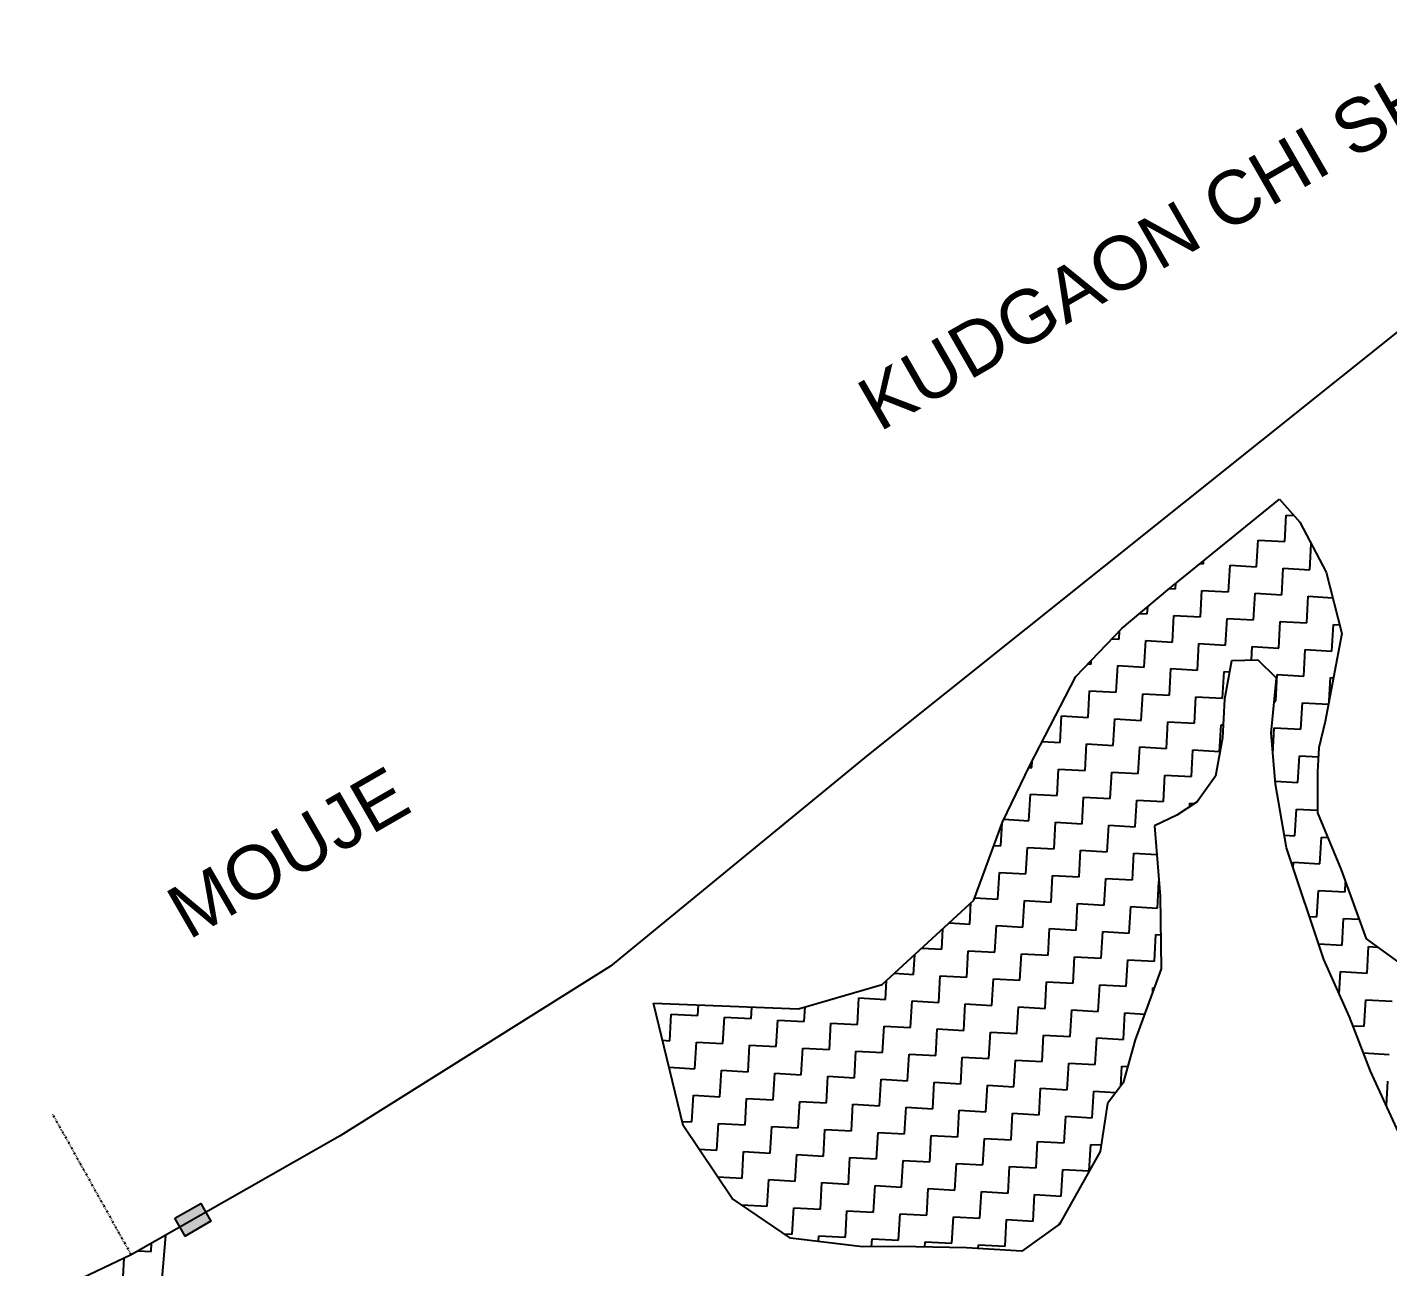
# Model space of a CAD drawing. Header units: metres. Extents: x 284689 to 287152, y 2012663 to 2015676.
# Drawn here: x 285182.3 to 285508.4, y 2015063.5 to 2015360.6 of the extents above; entities that cross this region are included whole.
import ezdxf

# ---------------------------------------------------------------- set-up
doc = ezdxf.new("R2010")
doc.units = ezdxf.units.M
doc.header["$MEASUREMENT"] = 0
doc.linetypes.add('DIVIDE', pattern=[1.25, 0.5, -0.25, 0, -0.25, 0, -0.25])
for name, color, linetype in [('POLY_HATCH', 12, 'Continuous'), ('TEXT_MAPOUT', 7, 'Continuous'), ('V_BOUND_LINE', 7, 'Continuous'), ('V_DIVIDE_LINE', 7, 'DIVIDE')]:
    doc.layers.add(name, color=color, linetype=linetype)
doc.styles.get("Standard").update_dxf_attribs({"font": 'arial.ttf'})

msp = doc.modelspace()

# ---------------------------------------------------------------- hatches: boundary and pattern name
msp.add_hatch(color=256).paths.add_polyline_path([(285226.28, 2015074.42), (285223.84, 2015078.7), (285217.66, 2015075.17), (285220.1, 2015070.9)])

# ---------------------------------------------------------------- linework, layer by layer
msp.add_lwpolyline([(285217.66, 2015075.17), (285223.84, 2015078.7), (285226.28, 2015074.42), (285220.1, 2015070.9)], close=True)
at = {"layer": 'POLY_HATCH'}
for p, q in [((285455.7, 2015225.81), (285482.42, 2015247.48)), ((285482.42, 2015247.48), (285487.33, 2015241.99)), ((285487.33, 2015241.99), (285493.62, 2015230.05)), ((285493.62, 2015230.05), (285497.43, 2015215.35)), ((285444.74, 2015216.58), (285455.7, 2015225.81)), ((285433.66, 2015205.03), (285444.74, 2015216.58)), ((285497.43, 2015215.35), (285493.42, 2015194.23)), ((285470.97, 2015208.73), (285469.29, 2015199.55)), ((285477.36, 2015208.95), (285470.97, 2015208.73)), ((285481.76, 2015204.65), (285477.36, 2015208.95)), ((285422.6, 2015183.64), (285433.66, 2015205.03)), ((285480.43, 2015191.4), (285481.76, 2015204.65)), ((285469.29, 2015199.55), (285468.77, 2015190.31)), ((285481.48, 2015179.17), (285480.43, 2015191.4)), ((285493.42, 2015194.23), (285491.9, 2015187.94)), ((285468.77, 2015190.31), (285467.1, 2015181.14)), ((285491.9, 2015187.94), (285491.58, 2015182.16)), ((285416.04, 2015170.1), (285422.6, 2015183.64)), ((285491.58, 2015182.16), (285491.6, 2015172.31)), ((285467.1, 2015181.14), (285462.7, 2015175.01)), ((285484.11, 2015163.96), (285481.48, 2015179.17)), ((285457.88, 2015171.81), (285452.51, 2015169.21)), ((285462.7, 2015175.01), (285457.88, 2015171.81)), ((285491.6, 2015172.31), (285497.21, 2015158.67)), ((285409.19, 2015151.37), (285416.04, 2015170.1)), ((285452.51, 2015169.21), (285453.88, 2015152.33)), ((285493.05, 2015137.14), (285484.11, 2015163.96)), ((285497.21, 2015158.67), (285503.24, 2015142.11)), ((285453.88, 2015152.33), (285454.07, 2015134.94)), ((285387.18, 2015131.17), (285409.19, 2015151.37)), ((285503.24, 2015142.11), (285511.04, 2015136.46)), ((285499.24, 2015123.46), (285493.05, 2015137.14)), ((285454.07, 2015134.94), (285447.89, 2015117.9)), ((285367.14, 2015125.34), (285387.18, 2015131.17)), ((285339.48, 2015097.35), (285332.43, 2015126.71)), ((285332.43, 2015126.71), (285367.14, 2015125.34)), ((285504.3, 2015110.43), (285499.24, 2015123.46)), ((285447.89, 2015117.9), (285444.99, 2015107.64)), ((285514.12, 2015089.02), (285504.3, 2015110.43)), ((285444.99, 2015107.64), (285441.23, 2015102.63)), ((285441.23, 2015102.63), (285439.43, 2015091.15)), ((285351.25, 2015079.88), (285339.48, 2015097.35)), ((285439.43, 2015091.15), (285429.75, 2015073.73)), ((285365.21, 2015070.41), (285351.25, 2015079.88)), ((285215.38, 2015071.04), (285214.02, 2015054.34)), ((285429.75, 2015073.73), (285420.7, 2015067.29)), ((285382.49, 2015068.28), (285365.21, 2015070.41)), ((285391.19, 2015068.37), (285382.49, 2015068.28)), ((285407.4, 2015068.03), (285391.19, 2015068.37)), ((285420.7, 2015067.29), (285407.4, 2015068.03))]:
    msp.add_line(p, q, dxfattribs=at)
at = {"layer": 'POLY_HATCH', "linetype": 'Continuous'}
for p, q in [((285483.71, 2015237.34), (285484.07, 2015243.71)), ((285484.07, 2015243.71), (285485.89, 2015243.61)), ((285470.8, 2015238.06), (285470.96, 2015238.05)), ((285470.96, 2015238.05), (285470.97, 2015238.2)), ((285476.98, 2015231.32), (285477.34, 2015237.7)), ((285477.34, 2015237.7), (285483.71, 2015237.34)), ((285489.73, 2015230.6), (285490.07, 2015236.79)), ((285463.43, 2015232.08), (285464.23, 2015232.04)), ((285464.23, 2015232.04), (285464.27, 2015232.76)), ((285470.24, 2015225.3), (285470.6, 2015231.68)), ((285470.6, 2015231.68), (285476.98, 2015231.32)), ((285482.99, 2015224.59), (285483.35, 2015230.96)), ((285483.35, 2015230.96), (285489.73, 2015230.6)), ((285457.49, 2015226.02), (285457.57, 2015227.33)), ((285456.05, 2015226.1), (285457.49, 2015226.02)), ((285463.51, 2015219.29), (285463.87, 2015225.66)), ((285463.87, 2015225.66), (285470.24, 2015225.3)), ((285476.26, 2015218.57), (285476.62, 2015224.95)), ((285476.62, 2015224.95), (285482.99, 2015224.59)), ((285489.01, 2015217.85), (285489.37, 2015224.23)), ((285489.37, 2015224.23), (285495.21, 2015223.9)), ((285450.76, 2015220), (285450.86, 2015221.73)), ((285448.93, 2015220.11), (285450.76, 2015220)), ((285456.78, 2015213.27), (285457.14, 2015219.65)), ((285457.14, 2015219.65), (285463.51, 2015219.29)), ((285469.53, 2015212.55), (285469.89, 2015218.93)), ((285469.89, 2015218.93), (285476.26, 2015218.57)), ((285482.28, 2015211.84), (285482.64, 2015218.21)), ((285482.64, 2015218.21), (285489.01, 2015217.85)), ((285495.03, 2015211.12), (285495.38, 2015217.5)), ((285495.38, 2015217.5), (285496.9, 2015217.41)), ((285444.03, 2015213.99), (285444.14, 2015215.95)), ((285442.34, 2015214.08), (285444.03, 2015213.99)), ((285450.04, 2015207.25), (285450.4, 2015213.63)), ((285450.4, 2015213.63), (285456.78, 2015213.27)), ((285462.79, 2015206.54), (285463.15, 2015212.91)), ((285463.15, 2015212.91), (285469.53, 2015212.55)), ((285475.72, 2015208.89), (285475.9, 2015212.2)), ((285475.9, 2015212.2), (285482.28, 2015211.84)), ((285488.29, 2015205.1), (285488.65, 2015211.48)), ((285488.65, 2015211.48), (285495.03, 2015211.12)), ((285436.52, 2015208.01), (285437.3, 2015207.97)), ((285437.3, 2015207.97), (285437.35, 2015208.88)), ((285443.31, 2015201.24), (285443.67, 2015207.61)), ((285443.67, 2015207.61), (285450.04, 2015207.25)), ((285456.06, 2015200.52), (285456.42, 2015206.9)), ((285456.42, 2015206.9), (285462.79, 2015206.54)), ((285468.81, 2015199.8), (285469.17, 2015206.18)), ((285469.17, 2015206.18), (285470.49, 2015206.11)), ((285481.56, 2015199.09), (285481.92, 2015205.46)), ((285481.92, 2015205.46), (285488.29, 2015205.1)), ((285494.35, 2015199.17), (285494.67, 2015204.75)), ((285494.67, 2015204.75), (285495.41, 2015204.7)), ((285436.58, 2015195.22), (285436.94, 2015201.6)), ((285436.94, 2015201.6), (285443.31, 2015201.24)), ((285449.33, 2015194.5), (285449.69, 2015200.88)), ((285449.69, 2015200.88), (285456.06, 2015200.52)), ((285462.08, 2015193.79), (285462.44, 2015200.16)), ((285462.44, 2015200.16), (285468.81, 2015199.8)), ((285481.2, 2015199.11), (285481.56, 2015199.09)), ((285487.58, 2015192.35), (285487.94, 2015198.73)), ((285487.94, 2015198.73), (285494.2, 2015198.38)), ((285429.85, 2015189.21), (285430.2, 2015195.58)), ((285430.2, 2015195.58), (285436.58, 2015195.22)), ((285442.59, 2015188.49), (285442.95, 2015194.86)), ((285442.95, 2015194.86), (285449.33, 2015194.5)), ((285455.34, 2015187.77), (285455.7, 2015194.15)), ((285455.7, 2015194.15), (285462.08, 2015193.79)), ((285468.09, 2015187.06), (285468.45, 2015193.43)), ((285468.45, 2015193.43), (285468.95, 2015193.4)), ((285480.85, 2015186.49), (285481.2, 2015192.71)), ((285481.2, 2015192.71), (285487.58, 2015192.35)), ((285425.6, 2015189.44), (285429.85, 2015189.21)), ((285435.86, 2015182.47), (285436.22, 2015188.85)), ((285436.22, 2015188.85), (285442.59, 2015188.49)), ((285448.61, 2015181.76), (285448.97, 2015188.13)), ((285448.97, 2015188.13), (285455.34, 2015187.77)), ((285461.36, 2015181.04), (285461.72, 2015187.41)), ((285461.72, 2015187.41), (285468.09, 2015187.06)), ((285486.86, 2015179.61), (285487.22, 2015185.98)), ((285487.22, 2015185.98), (285491.78, 2015185.72)), ((285422.4, 2015183.23), (285423.11, 2015183.19)), ((285423.11, 2015183.19), (285423.2, 2015184.81)), ((285429.13, 2015176.46), (285429.49, 2015182.83)), ((285429.49, 2015182.83), (285435.86, 2015182.47)), ((285441.88, 2015175.74), (285442.24, 2015182.11)), ((285442.24, 2015182.11), (285448.61, 2015181.76)), ((285454.63, 2015175.02), (285454.99, 2015181.4)), ((285454.99, 2015181.4), (285461.36, 2015181.04)), ((285481.42, 2015179.91), (285486.86, 2015179.61)), ((285422.4, 2015170.44), (285422.75, 2015176.81)), ((285422.75, 2015176.81), (285429.13, 2015176.46)), ((285435.15, 2015169.72), (285435.5, 2015176.1)), ((285435.5, 2015176.1), (285441.88, 2015175.74)), ((285447.89, 2015169.01), (285448.25, 2015175.38)), ((285448.25, 2015175.38), (285454.63, 2015175.02)), ((285460.96, 2015173.85), (285461, 2015174.66)), ((285461, 2015174.66), (285462.08, 2015174.6)), ((285486.14, 2015166.86), (285486.5, 2015173.23)), ((285486.5, 2015173.23), (285491.6, 2015172.94)), ((285415.66, 2015164.42), (285415.97, 2015169.92)), ((285416.37, 2015170.78), (285422.4, 2015170.44)), ((285428.41, 2015163.71), (285428.77, 2015170.08)), ((285428.77, 2015170.08), (285435.15, 2015169.72)), ((285441.16, 2015162.99), (285441.52, 2015169.36)), ((285441.52, 2015169.36), (285447.89, 2015169.01)), ((285483.58, 2015167), (285486.14, 2015166.86)), ((285492.16, 2015160.12), (285492.52, 2015166.5)), ((285492.52, 2015166.5), (285494.03, 2015166.41)), ((285414, 2015164.52), (285415.66, 2015164.42)), ((285421.68, 2015157.69), (285422.04, 2015164.06)), ((285422.04, 2015164.06), (285428.41, 2015163.71)), ((285434.43, 2015156.97), (285434.79, 2015163.35)), ((285434.79, 2015163.35), (285441.16, 2015162.99)), ((285447.18, 2015156.26), (285447.54, 2015162.63)), ((285447.54, 2015162.63), (285453.07, 2015162.32)), ((285485.71, 2015159.15), (285485.79, 2015160.48)), ((285485.79, 2015160.48), (285492.16, 2015160.12)), ((285414.95, 2015151.67), (285415.3, 2015158.05)), ((285415.3, 2015158.05), (285421.68, 2015157.69)), ((285427.7, 2015150.96), (285428.05, 2015157.33)), ((285428.05, 2015157.33), (285434.43, 2015156.97)), ((285440.45, 2015150.24), (285440.8, 2015156.61)), ((285440.8, 2015156.61), (285447.18, 2015156.26)), ((285453.19, 2015149.52), (285453.55, 2015155.9)), ((285453.55, 2015155.9), (285453.59, 2015155.9)), ((285498.18, 2015153.39), (285498.31, 2015155.68)), ((285491.44, 2015147.37), (285491.8, 2015153.75)), ((285491.8, 2015153.75), (285498.18, 2015153.39)), ((285408.21, 2015145.66), (285408.5, 2015150.73)), ((285409.41, 2015151.98), (285414.95, 2015151.67)), ((285420.96, 2015144.94), (285421.32, 2015151.31)), ((285421.32, 2015151.31), (285427.7, 2015150.96)), ((285433.71, 2015144.22), (285434.07, 2015150.6)), ((285434.07, 2015150.6), (285440.45, 2015150.24)), ((285446.46, 2015143.51), (285446.82, 2015149.88)), ((285446.82, 2015149.88), (285453.19, 2015149.52)), ((285403.27, 2015145.93), (285408.21, 2015145.66)), ((285489.6, 2015147.48), (285491.44, 2015147.37)), ((285497.46, 2015140.64), (285497.82, 2015147.01)), ((285497.82, 2015147.01), (285501.53, 2015146.81)), ((285401.48, 2015139.64), (285401.76, 2015144.54)), ((285414.23, 2015138.92), (285414.59, 2015145.3)), ((285414.59, 2015145.3), (285420.96, 2015144.94)), ((285426.98, 2015138.21), (285427.34, 2015144.58)), ((285427.34, 2015144.58), (285433.71, 2015144.22)), ((285439.73, 2015137.49), (285440.09, 2015143.86)), ((285440.09, 2015143.86), (285446.46, 2015143.51)), ((285452.48, 2015136.77), (285452.84, 2015143.15)), ((285452.84, 2015143.15), (285453.98, 2015143.08)), ((285396.7, 2015139.91), (285401.48, 2015139.64)), ((285407.5, 2015132.91), (285407.85, 2015139.28)), ((285407.85, 2015139.28), (285414.23, 2015138.92)), ((285491.77, 2015140.96), (285497.46, 2015140.64)), ((285503.48, 2015133.91), (285503.83, 2015140.28)), ((285503.83, 2015140.28), (285505.93, 2015140.16)), ((285394.75, 2015133.62), (285395.01, 2015138.36)), ((285420.25, 2015132.19), (285420.6, 2015138.57)), ((285420.6, 2015138.57), (285426.98, 2015138.21)), ((285433, 2015131.47), (285433.35, 2015137.85)), ((285433.35, 2015137.85), (285439.73, 2015137.49)), ((285445.74, 2015130.76), (285446.1, 2015137.13)), ((285446.1, 2015137.13), (285452.48, 2015136.77)), ((285390.14, 2015133.88), (285394.75, 2015133.62)), ((285400.76, 2015126.89), (285401.12, 2015133.27)), ((285401.12, 2015133.27), (285407.5, 2015132.91)), ((285496.8, 2015128.85), (285497.1, 2015134.27)), ((285497.1, 2015134.27), (285503.48, 2015133.91)), ((285388.01, 2015127.61), (285388.27, 2015132.17)), ((285413.51, 2015126.17), (285413.87, 2015132.55)), ((285413.87, 2015132.55), (285420.25, 2015132.19)), ((285426.26, 2015125.46), (285426.62, 2015131.83)), ((285426.62, 2015131.83), (285433, 2015131.47)), ((285439.01, 2015124.74), (285439.37, 2015131.12)), ((285439.37, 2015131.12), (285445.74, 2015130.76)), ((285452.06, 2015129.42), (285452.12, 2015130.4)), ((285452.12, 2015130.4), (285452.41, 2015130.38)), ((285343.03, 2015123.74), (285343.17, 2015126.29)), ((285381.28, 2015121.59), (285381.64, 2015127.97)), ((285381.64, 2015127.97), (285388.01, 2015127.61)), ((285394.03, 2015120.87), (285394.39, 2015127.25)), ((285394.39, 2015127.25), (285400.76, 2015126.89)), ((285406.78, 2015120.16), (285407.14, 2015126.53)), ((285407.14, 2015126.53), (285413.51, 2015126.17)), ((285502.76, 2015121.16), (285503.12, 2015127.53)), ((285503.12, 2015127.53), (285509.49, 2015127.17)), ((285336.3, 2015117.72), (285336.66, 2015124.1)), ((285336.66, 2015124.1), (285343.03, 2015123.74)), ((285349.05, 2015117.01), (285349.41, 2015123.38)), ((285349.41, 2015123.38), (285355.78, 2015123.02)), ((285355.78, 2015123.02), (285355.94, 2015125.78)), ((285368.53, 2015122.31), (285368.73, 2015125.8)), ((285419.53, 2015119.44), (285419.89, 2015125.82)), ((285419.89, 2015125.82), (285426.26, 2015125.46)), ((285432.28, 2015118.72), (285432.64, 2015125.1)), ((285432.64, 2015125.1), (285439.01, 2015124.74)), ((285445.03, 2015118.01), (285445.39, 2015124.38)), ((285445.39, 2015124.38), (285450.14, 2015124.11)), ((285361.8, 2015116.29), (285362.16, 2015122.67)), ((285362.16, 2015122.67), (285368.53, 2015122.31)), ((285374.55, 2015115.57), (285374.91, 2015121.95)), ((285374.91, 2015121.95), (285381.28, 2015121.59)), ((285387.3, 2015114.86), (285387.66, 2015121.23)), ((285387.66, 2015121.23), (285394.03, 2015120.87)), ((285400.05, 2015114.14), (285400.4, 2015120.52)), ((285400.4, 2015120.52), (285406.78, 2015120.16)), ((285412.8, 2015113.42), (285413.15, 2015119.8)), ((285413.15, 2015119.8), (285419.53, 2015119.44)), ((285500.08, 2015121.31), (285502.76, 2015121.16)), ((285334.56, 2015117.82), (285336.3, 2015117.72)), ((285342.31, 2015110.99), (285342.67, 2015117.37)), ((285342.67, 2015117.37), (285349.05, 2015117.01)), ((285355.06, 2015110.27), (285355.42, 2015116.65)), ((285355.42, 2015116.65), (285361.8, 2015116.29)), ((285425.55, 2015112.71), (285425.9, 2015119.08)), ((285425.9, 2015119.08), (285432.28, 2015118.72)), ((285438.3, 2015111.99), (285438.65, 2015118.37)), ((285438.65, 2015118.37), (285445.03, 2015118.01)), ((285367.81, 2015109.56), (285368.17, 2015115.93)), ((285368.17, 2015115.93), (285374.55, 2015115.57)), ((285380.56, 2015108.84), (285380.92, 2015115.22)), ((285380.92, 2015115.22), (285387.3, 2015114.86)), ((285393.31, 2015108.12), (285393.67, 2015114.5)), ((285393.67, 2015114.5), (285400.05, 2015114.14)), ((285406.06, 2015107.41), (285406.42, 2015113.78)), ((285406.42, 2015113.78), (285412.8, 2015113.42)), ((285502.62, 2015114.77), (285508.78, 2015114.42)), ((285336.12, 2015111.34), (285342.31, 2015110.99)), ((285348.33, 2015104.26), (285348.69, 2015110.63)), ((285348.69, 2015110.63), (285355.06, 2015110.27)), ((285361.08, 2015103.54), (285361.44, 2015109.92)), ((285361.44, 2015109.92), (285367.81, 2015109.56)), ((285418.81, 2015106.69), (285419.17, 2015113.07)), ((285419.17, 2015113.07), (285425.55, 2015112.71)), ((285431.56, 2015105.97), (285431.92, 2015112.35)), ((285431.92, 2015112.35), (285438.3, 2015111.99)), ((285444.4, 2015106.85), (285444.67, 2015111.63)), ((285444.67, 2015111.63), (285446.1, 2015111.55)), ((285373.83, 2015102.82), (285374.19, 2015109.2)), ((285374.19, 2015109.2), (285380.56, 2015108.84)), ((285386.58, 2015102.11), (285386.94, 2015108.48)), ((285386.94, 2015108.48), (285393.31, 2015108.12)), ((285399.33, 2015101.39), (285399.69, 2015107.77)), ((285399.69, 2015107.77), (285406.06, 2015107.41)), ((285412.08, 2015100.67), (285412.44, 2015107.05)), ((285412.44, 2015107.05), (285418.81, 2015106.69)), ((285508.09, 2015102.17), (285508.42, 2015108.05)), ((285341.6, 2015098.24), (285341.96, 2015104.62)), ((285341.96, 2015104.62), (285348.33, 2015104.26)), ((285354.35, 2015097.52), (285354.71, 2015103.9)), ((285354.71, 2015103.9), (285361.08, 2015103.54)), ((285424.83, 2015099.96), (285425.19, 2015106.33)), ((285425.19, 2015106.33), (285431.56, 2015105.97)), ((285437.58, 2015099.24), (285437.94, 2015105.62)), ((285437.94, 2015105.62), (285443.25, 2015105.32)), ((285367.1, 2015096.81), (285367.46, 2015103.18)), ((285367.46, 2015103.18), (285373.83, 2015102.82)), ((285379.85, 2015096.09), (285380.21, 2015102.47)), ((285380.21, 2015102.47), (285386.58, 2015102.11)), ((285392.6, 2015095.37), (285392.95, 2015101.75)), ((285392.95, 2015101.75), (285399.33, 2015101.39)), ((285405.35, 2015094.66), (285405.7, 2015101.03)), ((285405.7, 2015101.03), (285412.08, 2015100.67)), ((285418.1, 2015093.94), (285418.45, 2015100.32)), ((285418.45, 2015100.32), (285424.83, 2015099.96)), ((285339.23, 2015098.37), (285341.6, 2015098.24)), ((285347.61, 2015091.51), (285347.97, 2015097.88)), ((285347.97, 2015097.88), (285354.35, 2015097.52)), ((285360.36, 2015090.79), (285360.72, 2015097.17)), ((285360.72, 2015097.17), (285367.1, 2015096.81)), ((285430.85, 2015093.22), (285431.2, 2015099.6)), ((285431.2, 2015099.6), (285437.58, 2015099.24)), ((285373.11, 2015090.07), (285373.47, 2015096.45)), ((285373.47, 2015096.45), (285379.85, 2015096.09)), ((285385.86, 2015089.36), (285386.22, 2015095.73)), ((285386.22, 2015095.73), (285392.6, 2015095.37)), ((285398.61, 2015088.64), (285398.97, 2015095.02)), ((285398.97, 2015095.02), (285405.35, 2015094.66)), ((285411.36, 2015087.93), (285411.72, 2015094.3)), ((285411.72, 2015094.3), (285418.1, 2015093.94)), ((285424.11, 2015087.21), (285424.47, 2015093.58)), ((285424.47, 2015093.58), (285430.85, 2015093.22)), ((285343.25, 2015091.75), (285347.61, 2015091.51)), ((285353.63, 2015084.78), (285353.99, 2015091.15)), ((285353.99, 2015091.15), (285360.36, 2015090.79)), ((285366.38, 2015084.06), (285366.74, 2015090.43)), ((285366.74, 2015090.43), (285373.11, 2015090.07)), ((285436.86, 2015086.53), (285437.22, 2015092.87)), ((285437.22, 2015092.87), (285439.68, 2015092.73)), ((285379.13, 2015083.34), (285379.49, 2015089.72)), ((285379.49, 2015089.72), (285385.86, 2015089.36)), ((285391.88, 2015082.63), (285392.24, 2015089)), ((285392.24, 2015089), (285398.61, 2015088.64)), ((285404.63, 2015081.91), (285404.99, 2015088.28)), ((285404.99, 2015088.28), (285411.36, 2015087.93)), ((285417.38, 2015081.19), (285417.74, 2015087.57)), ((285417.74, 2015087.57), (285424.11, 2015087.21)), ((285347.73, 2015085.11), (285353.63, 2015084.78)), ((285359.65, 2015078.04), (285360.01, 2015084.42)), ((285360.01, 2015084.42), (285366.38, 2015084.06)), ((285430.13, 2015080.48), (285430.49, 2015086.85)), ((285430.49, 2015086.85), (285436.84, 2015086.49)), ((285372.4, 2015077.33), (285372.76, 2015083.7)), ((285372.76, 2015083.7), (285379.13, 2015083.34)), ((285385.15, 2015076.61), (285385.51, 2015082.98)), ((285385.51, 2015082.98), (285391.88, 2015082.63)), ((285397.9, 2015075.89), (285398.25, 2015082.27)), ((285398.25, 2015082.27), (285404.63, 2015081.91)), ((285410.65, 2015075.18), (285411, 2015081.55)), ((285411, 2015081.55), (285417.38, 2015081.19)), ((285423.4, 2015074.46), (285423.75, 2015080.83)), ((285423.75, 2015080.83), (285430.13, 2015080.48)), ((285353.45, 2015078.39), (285359.65, 2015078.04)), ((285365.66, 2015071.31), (285366.02, 2015077.68)), ((285366.02, 2015077.68), (285372.4, 2015077.33)), ((285378.41, 2015070.59), (285378.77, 2015076.97)), ((285378.77, 2015076.97), (285385.15, 2015076.61)), ((285391.16, 2015069.88), (285391.52, 2015076.25)), ((285391.52, 2015076.25), (285397.9, 2015075.89)), ((285403.91, 2015069.16), (285404.27, 2015075.53)), ((285404.27, 2015075.53), (285410.65, 2015075.18)), ((285416.66, 2015068.44), (285417.02, 2015074.82)), ((285417.02, 2015074.82), (285423.4, 2015074.46)), ((285429.75, 2015073.73), (285429.77, 2015074.1)), ((285429.77, 2015074.1), (285429.95, 2015074.09)), ((285363.72, 2015071.42), (285365.66, 2015071.31)), ((285371.96, 2015069.57), (285372.04, 2015070.95)), ((285372.04, 2015070.95), (285378.41, 2015070.59)), ((285211.95, 2015067.16), (285212.06, 2015069.15)), ((285384.68, 2015068.3), (285384.79, 2015070.23)), ((285384.79, 2015070.23), (285391.16, 2015069.88)), ((285397.47, 2015068.24), (285397.54, 2015069.52)), ((285397.54, 2015069.52), (285403.91, 2015069.16)), ((285410.24, 2015067.88), (285410.29, 2015068.8)), ((285410.29, 2015068.8), (285416.66, 2015068.44)), ((285205.22, 2015061.14), (285205.47, 2015065.56)), ((285208.88, 2015067.33), (285211.95, 2015067.16))]:
    msp.add_line(p, q, dxfattribs=at)
at = {"layer": 'V_BOUND_LINE'}
for p, q in [((285521.28, 2015296.09), (285383.89, 2015186.27)), ((285383.89, 2015186.27), (285322.1, 2015135.62)), ((285322.1, 2015135.62), (285257.25, 2015094.91)), ((285257.25, 2015094.91), (285207.21, 2015066.38)), ((285207.21, 2015066.38), (285182.26, 2015054.58))]:
    msp.add_line(p, q, dxfattribs=at)
at = {"layer": 'V_DIVIDE_LINE'}
msp.add_line((285207.21, 2015066.38), (285188.35, 2015100.17), dxfattribs=at)

# ---------------------------------------------------------------- texts
at = {"layer": 'TEXT_MAPOUT'}
for s, height, p in [('KUDGAON CHI SHIV', 12.7697, (285386.54, 2015263.51)), ('MOUJE', 12.77, (285220.92, 2015141.73))]:
    msp.add_text(s, height=height, rotation=29.9549, dxfattribs=at).set_placement(p)

doc.saveas('drawing.dxf')
